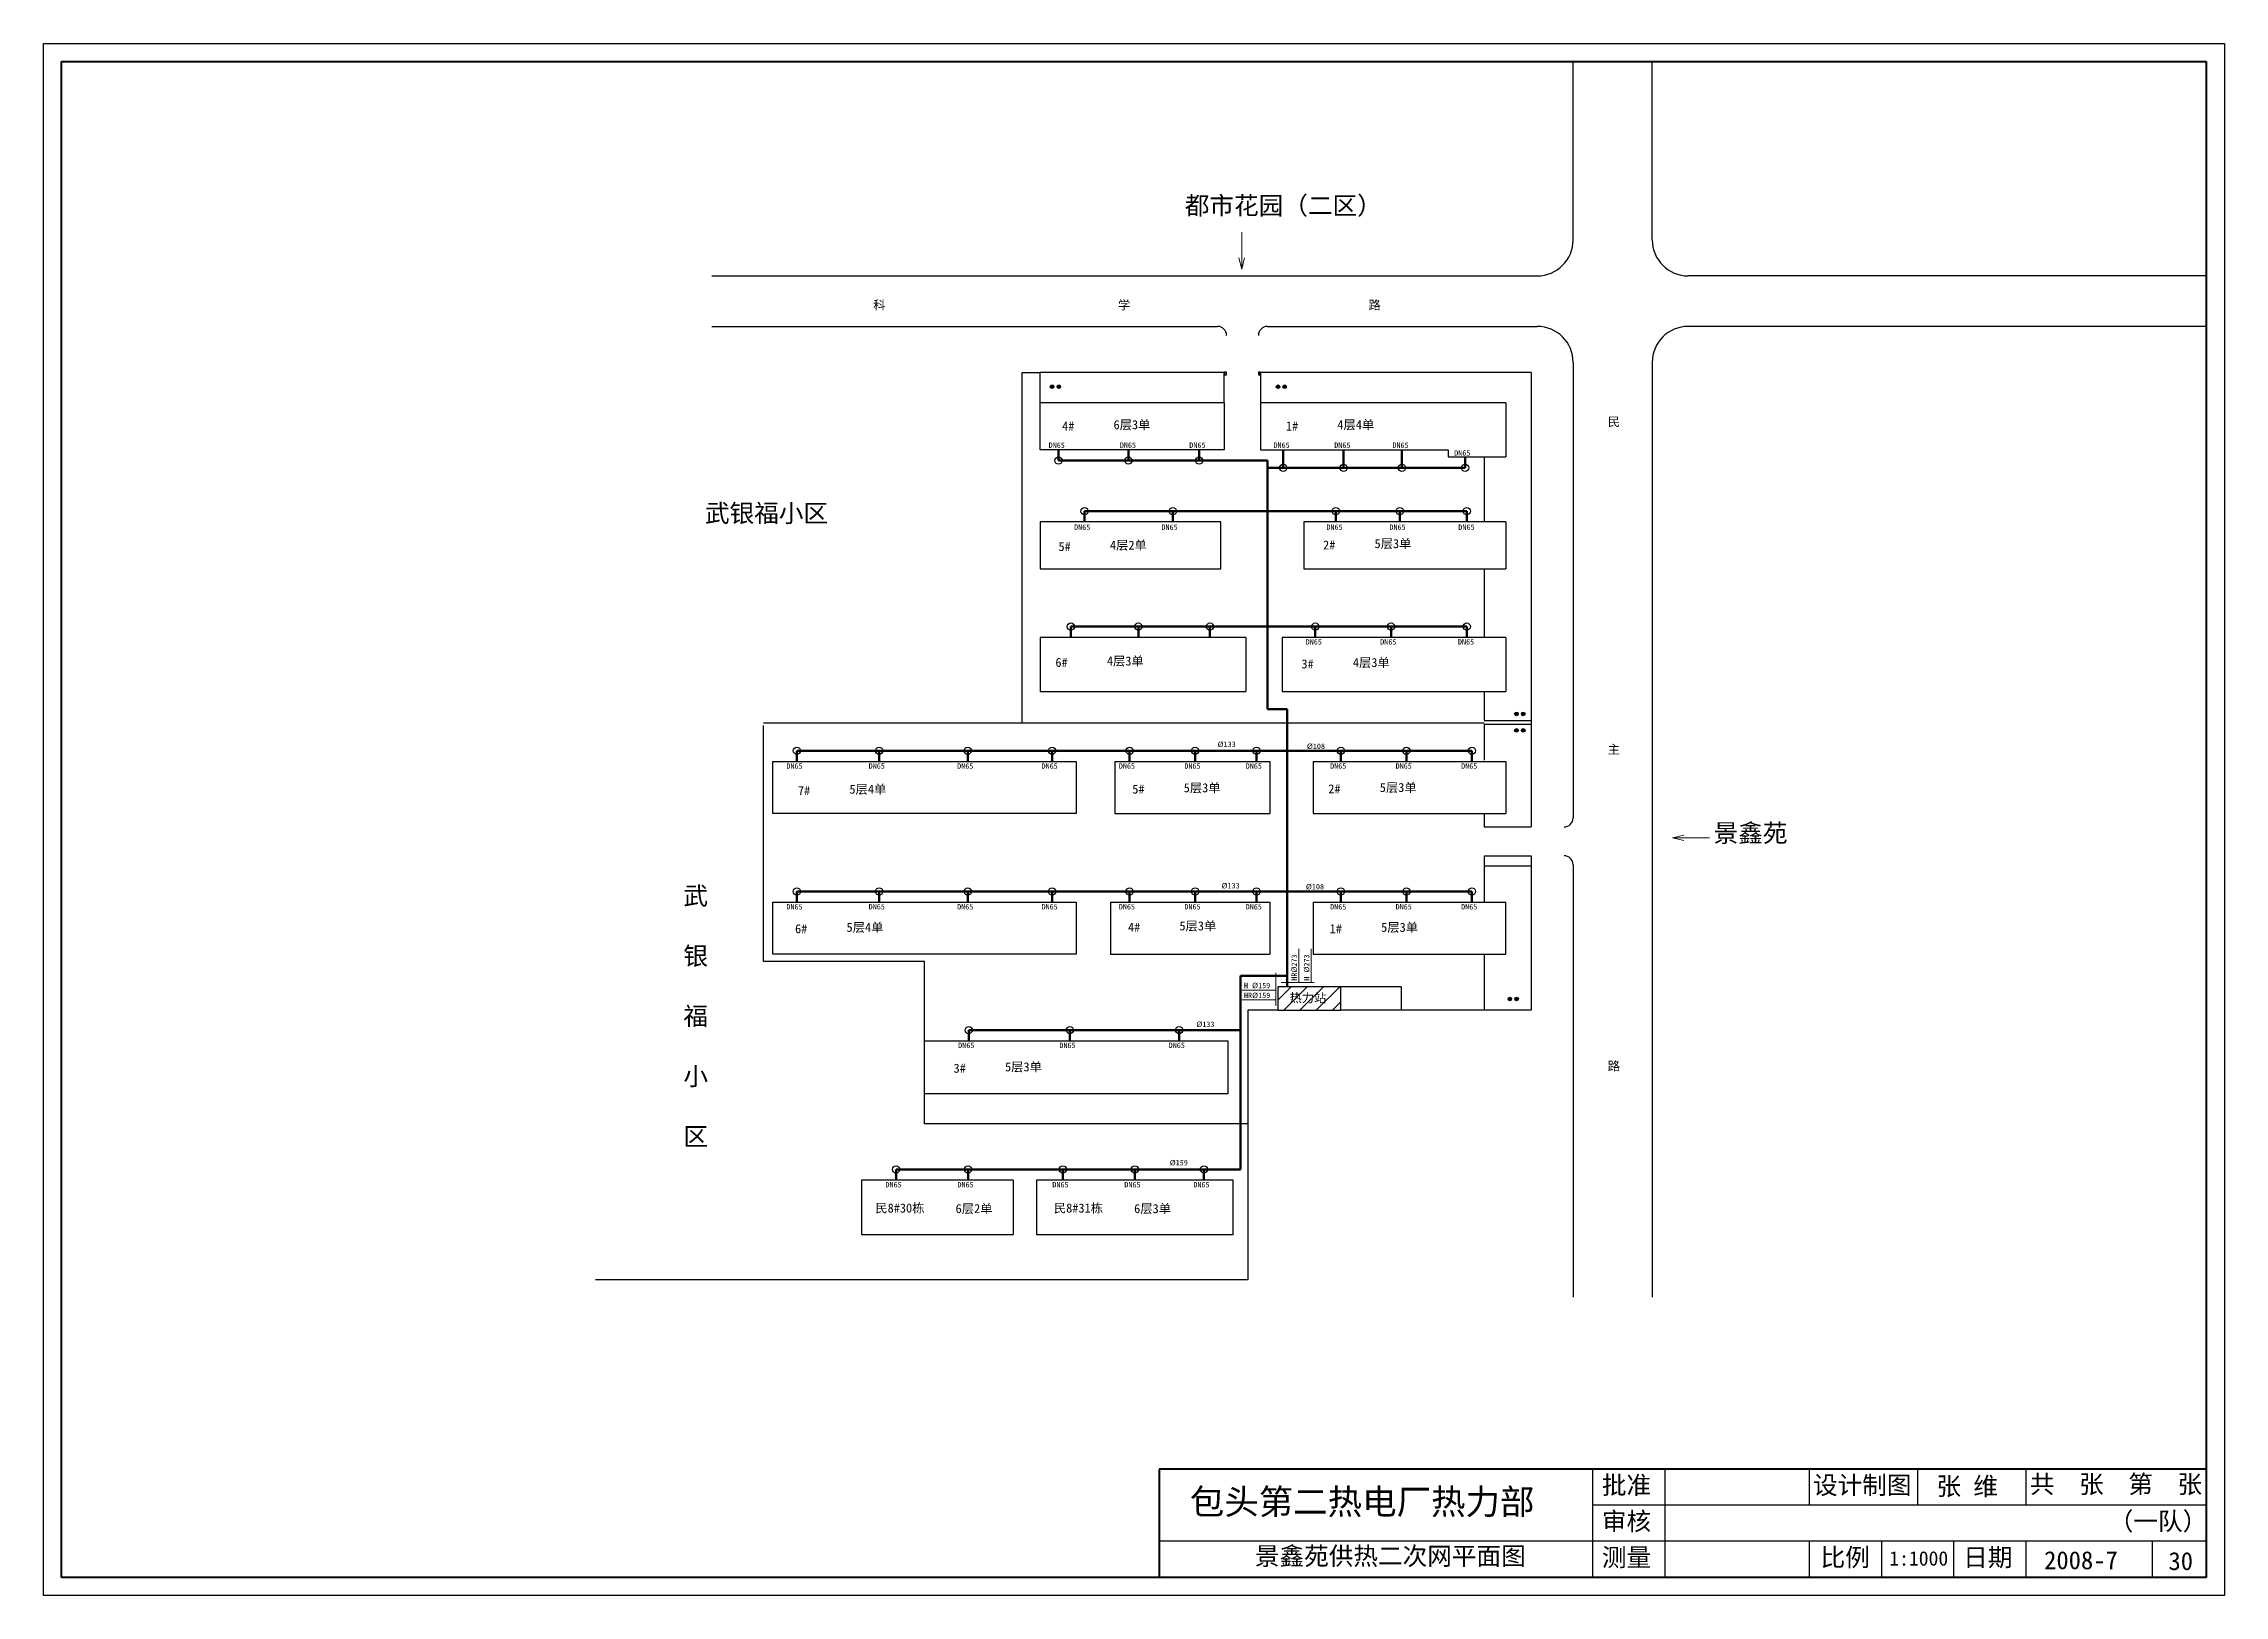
# Model space of a CAD drawing. Header units: millimetres. Extents: x 710 to 1314, y 285 to 715.
import ezdxf

# ---------------------------------------------------------------- set-up
doc = ezdxf.new("R2010")
doc.units = ezdxf.units.MM
doc.layers.add('填充', color=5, linetype='Continuous')
doc.layers.add('边线', color=1, linetype='Continuous')
doc.layers.add('标注', color=7, linetype='Continuous', lineweight=18)
doc.layers.add('管道', color=7, linetype='Continuous', lineweight=50)

msp = doc.modelspace()

# ---------------------------------------------------------------- hatches: boundary and pattern name
for points in [[(989.99, 620.27, 1), (988.99, 620.27, 1)], [(991.86, 620.27, 1), (990.86, 620.27, 1)], [(1052.56, 620.27, 1), (1051.56, 620.27, 1)], [(1054.42, 620.27, 1), (1053.42, 620.27, 1)], [(1118.61, 529.62, 1), (1117.61, 529.62, 1)], [(1118.61, 525.05, 1), (1117.61, 525.05, 1)], [(1120.48, 529.62, 1), (1119.48, 529.62, 1)], [(1120.48, 525.05, 1), (1119.48, 525.05, 1)], [(1116.77, 450.62, 1), (1115.77, 450.62, 1)], [(1118.64, 450.62, 1), (1117.64, 450.62, 1)]]:
    msp.add_hatch(color=256).paths.add_polyline_path(points)
at = {"layer": '填充'}
h = msp.add_hatch(dxfattribs=at)
h.set_pattern_fill('ANSI31', color=256, style=0)
h.paths.add_polyline_path([(1069.49, 447.5), (1069.49, 454), (1051.99, 454), (1051.99, 447.5)])
h.paths.add_polyline_path([(1054.63, 452.82), (1066.39, 452.82), (1066.39, 448.26), (1054.63, 448.26)], flags=24)

# ---------------------------------------------------------------- linework, layer by layer
at = {"lineweight": 40}
for p, q in [((715.18, 290.35), (715.18, 710.35)), ((715.18, 710.35), (1309.18, 710.35)), ((1309.18, 710.35), (1309.18, 290.35)), ((1309.18, 320.35), (1019.18, 320.35)), ((1019.18, 320.35), (1019.18, 290.35)), ((1309.18, 290.35), (715.18, 290.35))]:
    msp.add_line(p, q, dxfattribs=at)
for p, q in [((1133.82, 660.98), (1133.82, 710.35)), ((1155.7, 660.98), (1155.7, 710.35)), ((895.3, 650.98), (1123.82, 650.98)), ((1309.18, 650.98), (1165.7, 650.98)), ((895.3, 636.98), (1035.32, 636.98)), ((1049.13, 636.98), (1123.82, 636.98)), ((1309.18, 636.98), (1165.7, 636.98)), ((981.19, 624.2), (986.19, 624.2)), ((1037.19, 624.2), (986.19, 624.2)), ((986.19, 615.8), (986.19, 624.2)), ((1037.19, 615.8), (1037.19, 624.2)), ((1122.19, 624.2), (1047.19, 624.2)), ((1047.19, 624.2), (1047.19, 615.8)), ((1122.19, 624.2), (1115.19, 624.2)), ((1122.19, 624.2), (1122.19, 498.3)), ((1133.82, 626.98), (1133.82, 500.8)), ((1155.7, 626.98), (1155.7, 368.03)), ((986.19, 602.8), (986.19, 615.8)), ((1037.19, 615.8), (986.19, 615.8)), ((1037.19, 615.8), (1037.19, 602.8)), ((1047.19, 615.8), (1047.19, 602.8)), ((1115.19, 615.8), (1047.19, 615.8)), ((1115.19, 615.8), (1115.19, 600.8)), ((1037.19, 602.8), (986.19, 602.8)), ((1047.19, 602.8), (1099.19, 602.8)), ((1099.19, 602.8), (1099.19, 600.8)), ((1099.19, 600.8), (1115.19, 600.8)), ((1109.19, 600.8), (1109.19, 582.8)), ((986.19, 582.8), (986.19, 569.8)), ((1036.19, 582.8), (986.19, 582.8)), ((1036.19, 569.8), (1036.19, 582.8)), ((1115.19, 582.8), (1059.19, 582.8)), ((1059.19, 582.8), (1059.19, 569.8)), ((1115.19, 582.8), (1115.19, 569.8)), ((986.19, 569.8), (1036.19, 569.8)), ((1059.19, 569.8), (1115.19, 569.8)), ((1109.19, 569.8), (1109.19, 550.8)), ((986.19, 550.8), (986.19, 535.8)), ((1043.19, 550.8), (986.19, 550.8)), ((1043.19, 550.8), (1043.19, 535.8)), ((1115.19, 550.8), (1053.19, 550.8)), ((1053.19, 550.8), (1053.19, 535.8)), ((1115.19, 550.8), (1115.19, 535.8)), ((986.19, 535.8), (1043.19, 535.8)), ((1053.19, 535.8), (1115.19, 535.8)), ((1109.19, 535.8), (1109.19, 527.8)), ((1109.19, 527.8), (1122.19, 527.8)), ((1109.19, 526.8), (1122.19, 526.8)), ((1109.19, 526.8), (1109.19, 516.8)), ((912.19, 516.4), (996.19, 516.4)), ((912.19, 502), (912.19, 516.4)), ((996.19, 516.4), (996.19, 502)), ((1006.89, 516.4), (1006.89, 502)), ((1006.89, 516.4), (1049.85, 516.4)), ((1049.85, 516.4), (1049.85, 502)), ((1061.85, 516.4), (1061.85, 502)), ((1061.85, 516.4), (1115.19, 516.4)), ((1115.19, 516.4), (1115.19, 502)), ((954.19, 502), (912.19, 502)), ((996.19, 502), (954.19, 502)), ((1006.89, 502), (1049.85, 502)), ((1061.85, 502), (1115.19, 502)), ((1109.19, 502), (1109.19, 498.3)), ((1109.19, 498.3), (1122.19, 498.3)), ((1109.19, 490.3), (1109.19, 488.3)), ((1109.19, 490.3), (1122.19, 490.3)), ((1122.19, 490.3), (1122.19, 447.5)), ((1109.19, 488.3), (1109.19, 477.4)), ((1109.19, 487.5), (1122.19, 487.5)), ((1133.82, 487.8), (1133.82, 368.03)), ((912.19, 463), (912.19, 477.4)), ((912.19, 477.4), (996.19, 477.4)), ((996.19, 477.4), (996.19, 463)), ((1005.69, 477.4), (1005.69, 463)), ((1005.69, 477.4), (1049.85, 477.4)), ((1006.89, 477.4), (1049.85, 477.4)), ((1049.85, 477.4), (1049.85, 463)), ((1061.85, 477.4), (1061.85, 463)), ((1061.85, 477.4), (1115.19, 477.4)), ((1115.19, 463), (1115.19, 477.4)), ((954.19, 463), (912.19, 463)), ((996.19, 463), (954.19, 463)), ((1005.69, 463), (1049.85, 463)), ((1061.85, 463), (1115.19, 463)), ((1109.19, 463), (1109.19, 447.5)), ((1069.49, 454), (1051.99, 454)), ((1051.99, 454), (1051.99, 447.5)), ((1086.19, 454), (1069.49, 454)), ((1069.49, 447.5), (1069.49, 454)), ((1086.19, 454), (1086.19, 447.5)), ((1051.99, 447.5), (1069.49, 447.5)), ((1086.19, 447.5), (1069.49, 447.5)), ((1122.19, 447.5), (1109.19, 447.5)), ((954.19, 424.3), (954.19, 439)), ((954.19, 439), (1038.19, 439)), ((1038.19, 439), (1038.19, 424.3)), ((1038.19, 424.3), (954.19, 424.3)), ((978.69, 400.4), (936.69, 400.4)), ((936.69, 400.4), (936.69, 385.4)), ((978.69, 400.4), (978.69, 385.4)), ((1039.69, 400.4), (985.19, 400.4)), ((985.19, 400.4), (985.19, 385.4)), ((1039.69, 385.4), (1039.69, 400.4)), ((936.69, 385.4), (978.69, 385.4)), ((985.19, 385.4), (1039.69, 385.4)), ((1139.18, 320.35), (1139.18, 290.35)), ((1159.18, 320.35), (1159.18, 290.35)), ((1199.18, 320.35), (1199.18, 310.35)), ((1229.22, 320.35), (1229.22, 310.35)), ((1259.18, 320.35), (1259.18, 310.35)), ((1309.18, 310.35), (1139.18, 310.35)), ((1309.18, 300.35), (1019.18, 300.35)), ((1199.18, 300.35), (1199.18, 290.35)), ((1219.18, 300.35), (1219.18, 290.35)), ((1239.18, 300.35), (1239.18, 290.35)), ((1259.18, 300.35), (1259.18, 290.35)), ((1294.18, 300.35), (1294.18, 290.35))]:
    msp.add_line(p, q)
at = {"color": 3}
for p, q in [((981.19, 527.1), (981.19, 624.2)), ((909.59, 527.1), (1109.19, 527.1)), ((909.59, 516.4), (909.59, 526.4)), ((909.59, 461), (909.59, 516.4)), ((912.19, 461), (909.59, 461)), ((954.19, 461), (912.19, 461)), ((954.19, 439), (954.19, 461)), ((1051.99, 447.5), (1043.69, 447.5)), ((1043.69, 447.5), (1043.69, 439)), ((1109.19, 447.5), (1086.19, 447.5)), ((1043.69, 439), (1043.69, 416)), ((954.19, 416), (954.19, 424.3)), ((1043.69, 416), (954.19, 416)), ((1043.69, 416), (1043.69, 400.4)), ((1043.69, 400.4), (1043.69, 385.4)), ((1043.69, 385.4), (1043.69, 372.8)), ((1043.69, 372.8), (863.07, 372.8))]:
    msp.add_line(p, q, dxfattribs=at)
for points in [[(1037.29, 623.59), (1037.82, 623.59), (1037.82, 624.26), (1037.29, 624.26)], [(1046.63, 623.59), (1047.17, 623.59), (1047.17, 624.26), (1046.63, 624.26)]]:
    msp.add_lwpolyline(points, close=True)
for centre, radius in [((989.49, 620.27), 0.5), ((991.36, 620.27), 0.5), ((1052.06, 620.27), 0.5), ((1053.92, 620.27), 0.5), ((991.28, 599.8), 1), ((1010.63, 599.8), 1), ((1030.24, 599.8), 1), ((1053.53, 597.8), 1), ((1070.23, 597.8), 1), ((1086.39, 597.8), 1), ((1103.89, 597.8), 1), ((998.49, 585.8), 1), ((1022.94, 585.8), 1), ((1068.08, 585.8), 1), ((1085.81, 585.8), 1), ((1104.35, 585.8), 1), ((994.7, 553.8), 1), ((1013.39, 553.8), 1), ((1033.23, 553.8), 1), ((1062.39, 553.8), 1), ((1083.37, 553.8), 1), ((1104.35, 553.8), 1), ((1118.11, 529.62), 0.5), ((1118.11, 525.05), 0.5), ((1119.98, 529.62), 0.5), ((1119.98, 525.05), 0.5), ((918.82, 519.4), 1), ((941.61, 519.4), 1), ((966.13, 519.4), 1), ((989.5, 519.4), 1), ((1010.97, 519.4), 1), ((1029.12, 519.4), 1), ((1046.12, 519.4), 1), ((1069.48, 519.4), 1), ((1087.63, 519.4), 1), ((1105.77, 519.4), 1), ((918.82, 480.4), 1), ((941.61, 480.4), 1), ((966.13, 480.4), 1), ((989.5, 480.4), 1), ((1010.97, 480.4), 1), ((1029.12, 480.4), 1), ((1046.12, 480.4), 1), ((1069.48, 480.4), 1), ((1087.63, 480.4), 1), ((1105.77, 480.4), 1), ((1116.27, 450.62), 0.5), ((1118.14, 450.62), 0.5), ((966.41, 442), 1), ((994.43, 442), 1), ((1024.7, 442), 1), ((946.28, 403.4), 1), ((966.22, 403.4), 1), ((992.48, 403.4), 1), ((1012.42, 403.4), 1), ((1031.54, 403.4), 1)]:
    msp.add_circle(centre, radius)
for centre, radius, start, end in [((1123.82, 660.98), 10, 270, 0), ((1165.7, 660.98), 10, 180, 270), ((1035.32, 634.48), 2.5, 0, 90), ((1049.13, 634.48), 2.5, 90, 180), ((1123.82, 626.98), 10, 0, 90), ((1165.7, 626.98), 10, 90, 180), ((1131.32, 500.8), 2.5, 270, 0), ((1131.32, 487.8), 2.5, 0, 90)]:
    msp.add_arc(centre, radius, start, end)
at = {"layer": '标注'}
for p, q in [((1042.04, 663.13), (1042.04, 652.86)), ((1042.04, 652.86), (1041.26, 656.03)), ((1042.04, 652.86), (1042.81, 656.03)), ((1161.29, 495.27), (1164.47, 496.04)), ((1171.56, 495.27), (1161.29, 495.27)), ((1161.29, 495.27), (1164.47, 494.5)), ((1057.8, 464.52), (1057.8, 455.21)), ((1061.25, 464.52), (1061.25, 455.21)), ((1051.47, 453.09), (1042.16, 453.09)), ((1051.47, 448.74), (1051.47, 457.86)), ((1062.06, 455.21), (1052.94, 455.21)), ((1051.47, 450.36), (1042.16, 450.36))]:
    msp.add_line(p, q, dxfattribs=at)
at = {"layer": '管道'}
for p, q in [((991.28, 599.8), (991.28, 602.8)), ((1049.16, 599.8), (991.28, 599.8)), ((1010.63, 599.8), (1010.63, 602.8)), ((1030.24, 599.8), (1030.24, 602.8)), ((1049.16, 530.9), (1049.16, 599.8)), ((1053.53, 597.8), (1053.53, 602.8)), ((1070.23, 597.8), (1070.23, 602.8)), ((1086.39, 597.8), (1086.39, 602.8)), ((1103.89, 597.8), (1103.89, 600.8)), ((1103.89, 597.8), (1049.16, 597.8)), ((998.49, 585.8), (1104.35, 585.8)), ((998.49, 585.8), (998.49, 582.8)), ((1022.94, 585.8), (1022.94, 582.8)), ((1068.08, 585.8), (1068.08, 582.8)), ((1085.81, 585.8), (1085.81, 582.8)), ((1104.35, 585.8), (1104.35, 582.8)), ((994.7, 553.8), (994.7, 550.8)), ((994.7, 553.8), (1104.35, 553.8)), ((1013.39, 553.8), (1013.39, 550.8)), ((1033.23, 553.8), (1033.23, 550.8)), ((1062.39, 553.8), (1062.39, 550.8)), ((1083.37, 553.8), (1083.37, 550.8)), ((1104.35, 553.8), (1104.35, 550.8)), ((1054.56, 530.9), (1049.16, 530.9)), ((1054.56, 453.97), (1054.56, 530.9)), ((1105.77, 519.4), (918.82, 519.4)), ((918.82, 519.4), (918.82, 516.4)), ((941.61, 519.4), (941.61, 516.4)), ((966.13, 519.4), (966.13, 516.4)), ((989.5, 519.4), (989.5, 516.4)), ((1010.97, 519.4), (1010.97, 516.4)), ((1029.12, 519.4), (1029.12, 516.4)), ((1046.12, 519.4), (1046.12, 516.4)), ((1054.56, 516.4), (1054.56, 519.4)), ((1069.48, 519.4), (1069.48, 516.4)), ((1087.63, 519.4), (1087.63, 516.4)), ((1105.77, 519.4), (1105.77, 516.4)), ((1105.77, 480.4), (918.82, 480.4)), ((918.82, 480.4), (918.82, 477.4)), ((941.61, 480.4), (941.61, 477.4)), ((966.13, 480.4), (966.13, 477.4)), ((989.5, 480.4), (989.5, 477.4)), ((1010.97, 480.4), (1010.97, 477.4)), ((1029.12, 480.4), (1029.12, 477.4)), ((1046.12, 480.4), (1046.12, 477.4)), ((1054.56, 477.4), (1054.56, 480.4)), ((1069.48, 480.4), (1069.48, 477.4)), ((1087.63, 480.4), (1087.63, 477.4)), ((1105.77, 480.4), (1105.77, 477.4)), ((1054.56, 457), (1041.69, 457)), ((1041.69, 457), (1041.69, 403.4)), ((1041.69, 442), (966.41, 442)), ((966.41, 442), (966.41, 439)), ((994.43, 442), (994.43, 439)), ((1024.7, 442), (1024.7, 439)), ((1041.69, 403.4), (946.28, 403.4)), ((946.28, 403.4), (946.28, 400.4)), ((966.22, 403.4), (966.22, 400.4)), ((992.48, 403.4), (992.48, 400.4)), ((1012.42, 403.4), (1012.42, 400.4)), ((1031.54, 403.4), (1031.54, 400.4))]:
    msp.add_line(p, q, dxfattribs=at)
at = {"layer": '边线'}
for p, q in [((710.18, 715.35), (1314.18, 715.35)), ((710.18, 285.35), (710.18, 715.35)), ((1314.18, 715.35), (1314.18, 285.35)), ((1314.18, 285.35), (710.18, 285.35))]:
    msp.add_line(p, q, dxfattribs=at)

# ---------------------------------------------------------------- texts
at = {"attachment_point": 1}
for s, insert, char_height, width in [('{\\fSimHei|b0|i0|c134|p2;包头第二热电厂热力部}', (1027.63, 314.81), 7, 133.3392), ('{\\fFangSong_GB2312|b0|i0|c134|p49;批准}', (1141.77, 318.41), 5, 88.5221), ('{\\fFangSong_GB2312|b0|i0|c134|p49;设计制图}', (1200.24, 318.41), 5, 88.5221), ('{\\fFangSong_GB2312|b0|i0|c134|p49;共  张  第  张}', (1260.32, 318.68), 5, 88.5221), ('{\\fFangSong_GB2312|b0|i0|c134|p49;审核}', (1141.77, 308.41), 5, 88.5221), ('{\\fSimSun|b0|i0|c134|p54;景鑫苑供热二次网平面图}', (1045.66, 298.78), 5, 110.2195), ('{\\fFangSong_GB2312|b0|i0|c134|p49;测量}', (1141.77, 298.41), 5, 88.5221), ('{\\fFangSong_GB2312|b0|i0|c134|p49;比例}', (1202.36, 298.41), 5, 88.5221), ('{\\fFangSong_GB2312|b0|i0|c134|p49;日期}', (1241.85, 298.41), 5, 88.5221)]:
    msp.add_mtext(s, dxfattribs=dict(at, insert=insert, char_height=char_height, width=width))
at = {"layer": '标注', "attachment_point": 1}
for s, insert, char_height, width in [('{\\fSimSun|b0|i0|c134|p54;都市花园（二区）}', (1026.25, 672.98), 5, 132.5461), ('{\\fSimSun|b0|i0|c134|p54;科}', (939.95, 644.16), 2.5, 12.3299), ('{\\fSimSun|b0|i0|c134|p54;学}', (1007.76, 644.16), 2.5, 12.3299), ('{\\fSimSun|b0|i0|c134|p54;路}', (1077.12, 644.16), 2.5, 12.3299), ('4#', (992.27, 610.62), 2.5, 41.8388), ('6{\\fSimSun|b0|i0|c134|p54;层}3{\\fSimSun|b0|i0|c134|p54;单}', (1006.52, 611), 2.5, 39.1764), ('1#', (1054.26, 610.62), 2.5, 41.8388), ('4{\\fSimSun|b0|i0|c134|p54;层}4{\\fSimSun|b0|i0|c134|p54;单}', (1068.51, 611), 2.5, 39.1764), ('{\\fSimSun|b0|i0|c134|p54;民}', (1143.39, 611.83), 2.5, 12.3299), ('DN65', (988.54, 604.82), 1.5, 12.6898), ('DN65', (1008.26, 604.82), 1.5, 12.6898), ('DN65', (1027.5, 604.82), 1.5, 12.6898), ('DN65', (1050.82, 604.82), 1.5, 12.6898), ('DN65', (1067.65, 604.82), 1.5, 12.6898), ('DN65', (1083.76, 604.82), 1.5, 12.6898), ('DN65', (1100.87, 602.67), 1.5, 12.6898), ('{\\fSimSun|b0|i0|c134|p54;武银福小区}', (893.35, 587.73), 5, 132.5461), ('DN65', (995.6, 582.11), 1.5, 12.6898), ('DN65', (1019.78, 582.11), 1.5, 12.6898), ('DN65', (1065.46, 582.11), 1.5, 12.6898), ('DN65', (1082.92, 582.11), 1.5, 12.6898), ('DN65', (1102, 582.11), 1.5, 12.6898), ('5#', (991.27, 577.24), 2.5, 41.8388), ('4{\\fSimSun|b0|i0|c134|p54;层}2{\\fSimSun|b0|i0|c134|p54;单}', (1005.52, 577.62), 2.5, 39.1764), ('2#', (1064.55, 577.67), 2.5, 41.8388), ('5{\\fSimSun|b0|i0|c134|p54;层}3{\\fSimSun|b0|i0|c134|p54;单}', (1078.8, 578.05), 2.5, 39.1764), ('DN65', (1059.74, 550.32), 1.5, 12.6898), ('DN65', (1080.38, 550.32), 1.5, 12.6898), ('DN65', (1101.9, 550.32), 1.5, 12.6898), ('6#', (990.42, 545.14), 2.5, 41.8388), ('4{\\fSimSun|b0|i0|c134|p54;层}3{\\fSimSun|b0|i0|c134|p54;单}', (1004.67, 545.52), 2.5, 39.1764), ('3#', (1058.55, 544.71), 2.5, 41.8388), ('4{\\fSimSun|b0|i0|c134|p54;层}3{\\fSimSun|b0|i0|c134|p54;单}', (1072.8, 545.09), 2.5, 39.1764), ('%%c133', (1035.33, 521.94), 1.5, 21.9653), ('%%c108', (1060.06, 521.4), 1.5, 21.9653), ('{\\fSimSun|b0|i0|c134|p54;主}', (1143.39, 521.02), 2.5, 12.3299), ('DN65', (915.9, 515.92), 1.5, 12.6898), ('DN65', (938.69, 515.92), 1.5, 12.6898), ('DN65', (963.21, 515.92), 1.5, 12.6898), ('DN65', (986.58, 515.92), 1.5, 12.6898), ('DN65', (1007.98, 515.92), 1.5, 12.6898), ('DN65', (1026.13, 515.92), 1.5, 12.6898), ('DN65', (1043.13, 515.92), 1.5, 12.6898), ('DN65', (1066.5, 515.92), 1.5, 12.6898), ('DN65', (1084.64, 515.92), 1.5, 12.6898), ('DN65', (1102.79, 515.92), 1.5, 12.6898), ('7#', (919.11, 509.61), 2.5, 41.8388), ('5{\\fSimSun|b0|i0|c134|p54;层}4{\\fSimSun|b0|i0|c134|p54;单}', (933.36, 509.99), 2.5, 39.1764), ('5#', (1011.71, 510.01), 2.5, 41.8388), ('5{\\fSimSun|b0|i0|c134|p54;层}3{\\fSimSun|b0|i0|c134|p54;单}', (1025.95, 510.39), 2.5, 39.1764), ('2#', (1066, 510.09), 2.5, 41.8388), ('5{\\fSimSun|b0|i0|c134|p54;层}3{\\fSimSun|b0|i0|c134|p54;单}', (1080.25, 510.47), 2.5, 39.1764), ('{\\fSimSun|b0|i0|c134|p54;景鑫苑}', (1172.71, 499.11), 5, 132.5461), ('{\\fSimSun|b0|i0|c134|p54;武\\P\\P银\\P\\P福\\P\\P小\\P\\P区}', (887.38, 481.72), 5, 10.7886), ('%%c133', (1036.41, 482.75), 1.5, 21.9653), ('%%c108', (1059.79, 482.48), 1.5, 21.9653), ('DN65', (915.9, 476.92), 1.5, 12.6898), ('6#', (918.31, 471.35), 2.5, 41.8388), ('5{\\fSimSun|b0|i0|c134|p54;层}4{\\fSimSun|b0|i0|c134|p54;单}', (932.56, 471.72), 2.5, 39.1764), ('DN65', (938.69, 476.92), 1.5, 12.6898), ('DN65', (963.21, 476.92), 1.5, 12.6898), ('DN65', (986.58, 476.92), 1.5, 12.6898), ('DN65', (1007.98, 476.92), 1.5, 12.6898), ('4#', (1010.51, 471.74), 2.5, 41.8388), ('5{\\fSimSun|b0|i0|c134|p54;层}3{\\fSimSun|b0|i0|c134|p54;单}', (1024.76, 472.12), 2.5, 39.1764), ('DN65', (1026.13, 476.92), 1.5, 12.6898), ('DN65', (1043.13, 476.92), 1.5, 12.6898), ('1#', (1066.38, 471.35), 2.5, 41.8388), ('DN65', (1066.5, 476.92), 1.5, 12.6898), ('5{\\fSimSun|b0|i0|c134|p54;层}3{\\fSimSun|b0|i0|c134|p54;单}', (1080.63, 471.72), 2.5, 39.1764), ('DN65', (1084.64, 476.92), 1.5, 12.6898), ('DN65', (1102.79, 476.92), 1.5, 12.6898), ('H %%c159', (1042.64, 455.1), 1.5, 21.9653), ('HR%%c159', (1042.64, 452.37), 1.5, 21.9653), ('{\\fSimSun|b0|i0|c134|p54;热力站}', (1055.25, 452.19), 2.5, 39.1764), ('%%c133', (1029.45, 444.37), 1.5, 21.9653), ('DN65', (963.49, 438.52), 1.5, 12.6898), ('DN65', (991.51, 438.52), 1.5, 12.6898), ('DN65', (1021.79, 438.52), 1.5, 12.6898), ('3#', (962.21, 432.68), 2.5, 41.8388), ('5{\\fSimSun|b0|i0|c134|p54;层}3{\\fSimSun|b0|i0|c134|p54;单}', (976.46, 433.06), 2.5, 39.1764), ('{\\fSimSun|b0|i0|c134|p54;路}', (1143.39, 433.28), 2.5, 12.3299), ('%%c159', (1022.07, 406.01), 1.5, 21.9653), ('DN65', (943.36, 399.92), 1.5, 12.6898), ('DN65', (963.3, 399.92), 1.5, 12.6898), ('DN65', (989.56, 399.92), 1.5, 12.6898), ('DN65', (1009.5, 399.92), 1.5, 12.6898), ('DN65', (1028.62, 399.92), 1.5, 12.6898), ('{\\fSimSun|b0|i0|c134|p54;民}8#30{\\fSimSun|b0|i0|c134|p54;栋}', (940.53, 393.94), 2.5, 41.8388), ('6{\\fSimSun|b0|i0|c134|p54;层}2{\\fSimSun|b0|i0|c134|p54;单}', (962.77, 393.78), 2.5, 39.1764), ('{\\fSimSun|b0|i0|c134|p54;民}8#31{\\fSimSun|b0|i0|c134|p54;栋}', (989.98, 393.94), 2.5, 41.8388), ('6{\\fSimSun|b0|i0|c134|p54;层}3{\\fSimSun|b0|i0|c134|p54;单}', (1012.22, 393.78), 2.5, 39.1764), ('{\\fKaiTi_GB2312|b0|i0|c134|p49;张 维}', (1234.43, 318.11), 5, 30.3874), ('{\\fKaiTi_GB2312|b0|i0|c134|p49;（一队）}', (1282.16, 308.42), 5, 30.3874), ('{\\H0.8x;1:1000}', (1221.37, 297.6), 5, 42.6517), ('2008-7', (1264.26, 297.6), 5, 42.6517), ('30', (1298.7, 297.36), 5, 42.6517)]:
    msp.add_mtext(s, dxfattribs=dict(at, insert=insert, char_height=char_height, width=width))
at = {"layer": '标注', "char_height": 1.5, "width": 21.9653, "attachment_point": 1, "rotation": 90}
for s, insert in [('HR%%c273', (1055.79, 455.69)), ('H %%c273', (1059.24, 455.69))]:
    msp.add_mtext(s, dxfattribs=dict(at, insert=insert))

doc.saveas('drawing.dxf')
